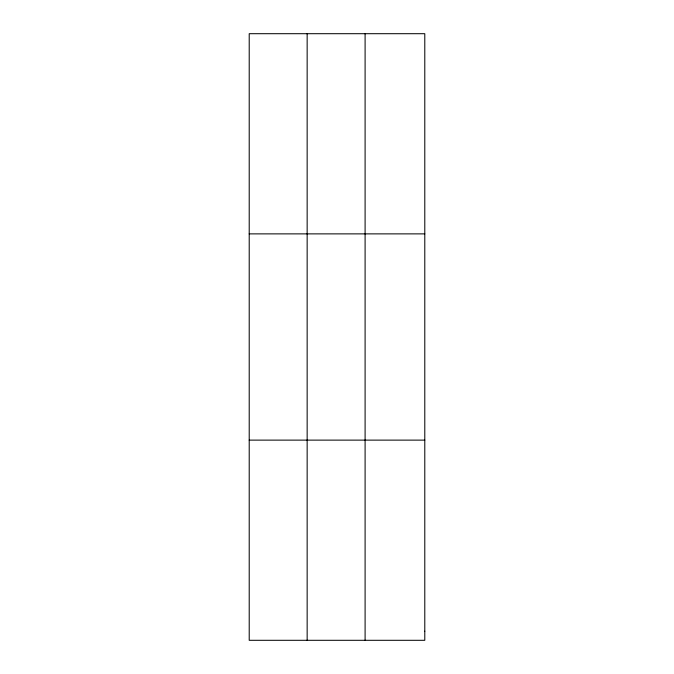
<?xml version="1.0" encoding="UTF-8"?>
<svg xmlns="http://www.w3.org/2000/svg" width="674" height="674" viewBox="0 0 674 674"><rect width="100%" height="100%" fill="white"/><g stroke="black" fill="none" stroke-linecap="round" stroke-linejoin="round"><path stroke-width="1.01" d="M307.15 640.3L307.15 33.7M365.097 640.3L365.097 33.7M249.212 233.878L424.788 233.878M249.212 440.122L424.788 440.122M424.788 631.201L424.788 640.3L249.212 640.3L249.212 33.7L424.788 33.7L424.788 631.201"/></g></svg>
